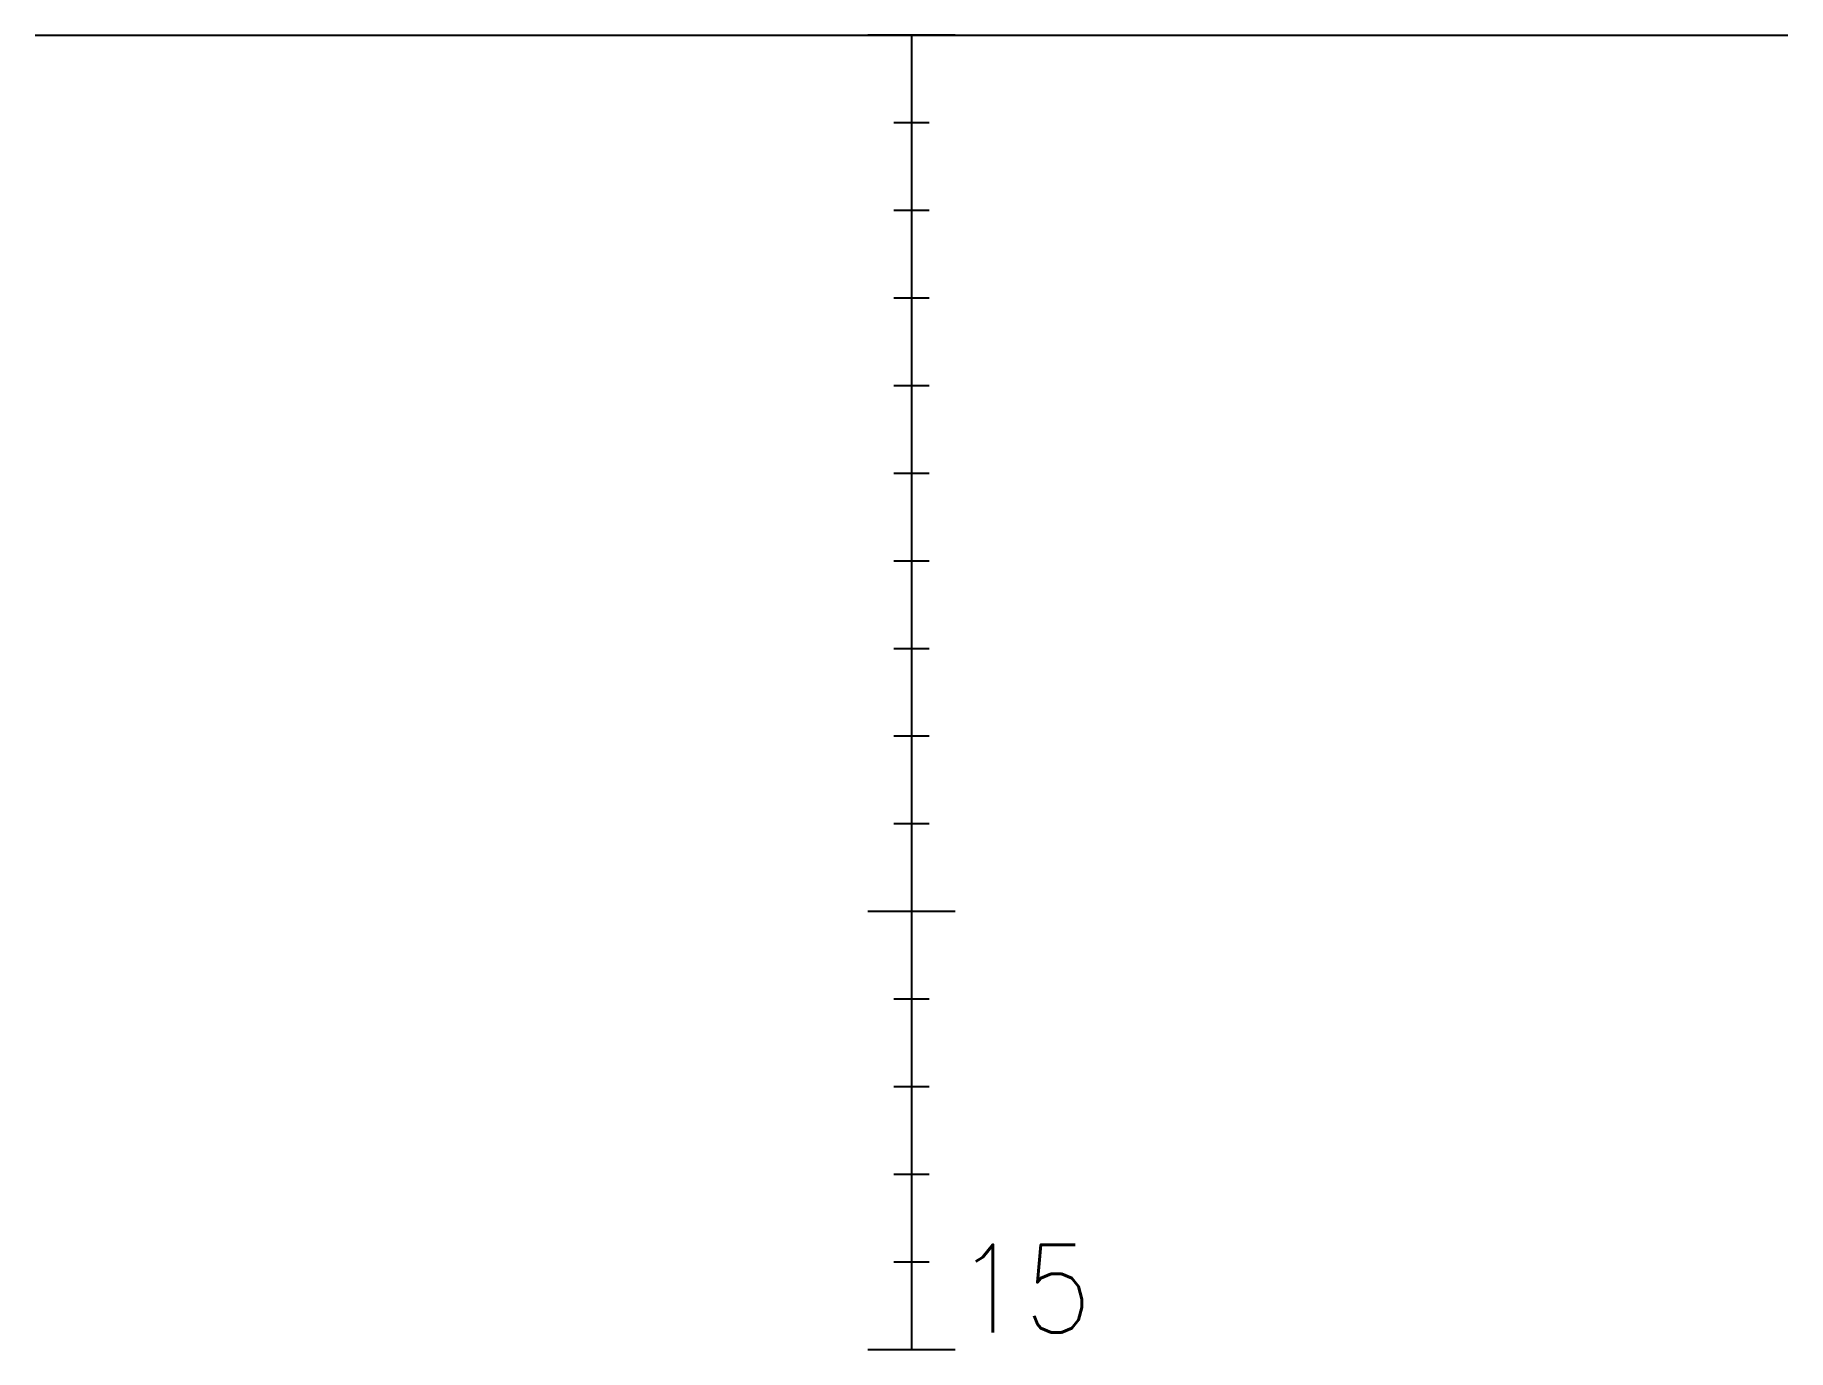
# Model space of a CAD drawing. Header units: millimetres. Extents: x 10 to 30, y 15 to 30.
import ezdxf

# ---------------------------------------------------------------- set-up
doc = ezdxf.new("R2010")
doc.units = ezdxf.units.MM
doc.layers.get('0').update_dxf_attribs({"lineweight": 25, "true_color": 0xffffff})
doc.styles.add('textstyle20', font='standard')

msp = doc.modelspace()

# ---------------------------------------------------------------- linework, layer by layer
for p, q in [((10, 30), (30, 30)), ((20.5, 30), (19.5, 30)), ((20, 30), (20, 15)), ((20.2, 29), (19.8, 29)), ((20.2, 28), (19.8, 28)), ((20.2, 27), (19.8, 27)), ((20.2, 26), (19.8, 26)), ((20.2, 25), (19.8, 25)), ((20.2, 24), (19.8, 24)), ((20.2, 23), (19.8, 23)), ((20.2, 22), (19.8, 22)), ((20.2, 21), (19.8, 21)), ((20.5, 20), (19.5, 20)), ((20.2, 20), (19.8, 20)), ((20.2, 19), (19.8, 19)), ((20.2, 18), (19.8, 18)), ((20.2, 17), (19.8, 17)), ((20.2, 16), (19.8, 16)), ((20.5, 15), (19.5, 15))]:
    msp.add_line(p, q)

# ---------------------------------------------------------------- texts
at = {"insert": (20.5, 16.2), "char_height": 1, "attachment_point": 1, "style": 'textstyle20'}
msp.add_mtext('15', dxfattribs=at)

doc.saveas('drawing.dxf')
